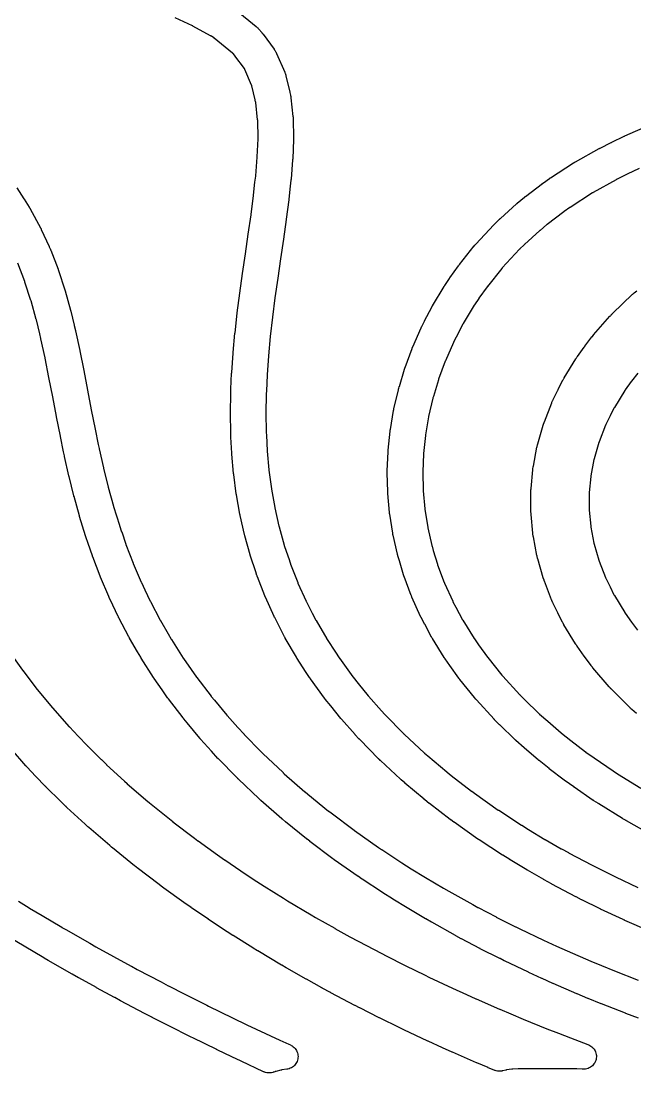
# Model space of a CAD drawing. Header units: metres. Extents: x -22.6 to 22.6, y 1.9 to 79.7.
# Drawn here: x -16.45 to -11.61, y 41.53 to 49.83 of the extents above; entities that cross this region are included whole.
import ezdxf

# ---------------------------------------------------------------- set-up
doc = ezdxf.new("R2010")
doc.units = ezdxf.units.M

msp = doc.modelspace()

# ---------------------------------------------------------------- linework, layer by layer
at = {"layer": 'MARKING'}
for points in [[(-14.7556, 49.91), (-14.5985, 49.7825), (-14.5968, 49.7811), (-14.5951, 49.7797), (-14.5934, 49.7782), (-14.5916, 49.7766), (-14.5884, 49.7736), (-14.5852, 49.7705), (-14.582, 49.7673), (-14.5804, 49.7655), (-14.5789, 49.7639), (-14.5774, 49.7622), (-14.5759, 49.7606), (-14.5527, 49.7337), (-14.5515, 49.7322), (-14.5503, 49.7307), (-14.5491, 49.7292), (-14.546, 49.7254), (-14.5448, 49.7238), (-14.5436, 49.7223), (-14.5425, 49.7208), (-14.456, 49.6034), (-14.4544, 49.6011), (-14.4528, 49.5988), (-14.4512, 49.5965), (-14.4495, 49.5939), (-14.4466, 49.5891), (-14.4438, 49.5843), (-14.4411, 49.5793), (-14.4398, 49.5766), (-14.4385, 49.5741), (-14.4374, 49.5716), (-14.4362, 49.569), (-14.3718, 49.4211), (-14.371, 49.4191), (-14.3702, 49.4171), (-14.3694, 49.4151), (-14.3685, 49.4129), (-14.367, 49.4088), (-14.3656, 49.4046), (-14.3644, 49.4005), (-14.3637, 49.3982), (-14.3631, 49.3961), (-14.3626, 49.394), (-14.362, 49.3918), (-14.3319, 49.2667), (-14.3318, 49.266), (-14.3316, 49.2654), (-14.3314, 49.2647), (-14.331, 49.2629), (-14.3309, 49.2622), (-14.3307, 49.2615), (-14.3306, 49.2608), (-14.3262, 49.2401), (-14.3257, 49.2377), (-14.3253, 49.2352), (-14.3248, 49.2327), (-14.3238, 49.2263), (-14.3235, 49.2239), (-14.3231, 49.2214), (-14.3228, 49.2189), (-14.3068, 49.0712), (-14.3066, 49.069), (-14.3064, 49.0668), (-14.3063, 49.0646), (-14.3059, 49.0589), (-14.3058, 49.0567), (-14.3057, 49.0545), (-14.3056, 49.0523), (-14.3027, 48.9031), (-14.3027, 48.9016), (-14.3027, 48.9001), (-14.3027, 48.8986), (-14.3027, 48.8946), (-14.3027, 48.8931), (-14.3028, 48.8916), (-14.3028, 48.8901), (-14.309, 48.7392), (-14.3091, 48.7382), (-14.3091, 48.7371), (-14.3092, 48.7361), (-14.3094, 48.7334), (-14.3094, 48.7323), (-14.3095, 48.7313), (-14.3096, 48.7302), (-14.3222, 48.5784), (-14.3223, 48.5775), (-14.3224, 48.5766), (-14.3225, 48.5758), (-14.3227, 48.5735), (-14.3228, 48.5726), (-14.3229, 48.5718), (-14.323, 48.5709), (-14.3286, 48.5237), (-14.3399, 48.4197), (-14.3399, 48.4191), (-14.34, 48.4186), (-14.34, 48.4181), (-14.3402, 48.4166), (-14.3403, 48.4161), (-14.3403, 48.4156), (-14.3404, 48.415), (-14.3605, 48.2616), (-14.3605, 48.2612), (-14.3606, 48.2602), (-14.3607, 48.2595), (-14.3826, 48.1053), (-14.3827, 48.1049), (-14.4054, 47.9497), (-14.4277, 47.796), (-14.4491, 47.6423), (-14.4492, 47.6418), (-14.4687, 47.4895), (-14.4688, 47.4888), (-14.486, 47.3373), (-14.4861, 47.3364), (-14.5003, 47.1854), (-14.5004, 47.1849), (-14.5004, 47.1843), (-14.5005, 47.1838), (-14.5112, 47.0342), (-14.5113, 47.0336), (-14.5113, 47.0329), (-14.5113, 47.0323), (-14.517, 46.909), (-14.5182, 46.8835), (-14.5182, 46.8828), (-14.5183, 46.8821), (-14.5183, 46.8814), (-14.5208, 46.7333), (-14.5208, 46.7324), (-14.5208, 46.7316), (-14.5208, 46.7308), (-14.5184, 46.5836), (-14.5183, 46.5827), (-14.5183, 46.5818), (-14.5183, 46.5808), (-14.5171, 46.559), (-14.5171, 46.5588), (-14.5106, 46.4341), (-14.5106, 46.4331), (-14.5105, 46.4321), (-14.5104, 46.4311), (-14.4972, 46.2851), (-14.4971, 46.284), (-14.4969, 46.283), (-14.4968, 46.282), (-14.4774, 46.1364), (-14.4773, 46.1353), (-14.4771, 46.1342), (-14.4769, 46.1331), (-14.451, 45.988), (-14.4508, 45.9869), (-14.4506, 45.9857), (-14.4503, 45.9846), (-14.4175, 45.8399), (-14.4172, 45.8387), (-14.4169, 45.8375), (-14.4166, 45.8363), (-14.3763, 45.692), (-14.3759, 45.6907), (-14.3756, 45.6895), (-14.3752, 45.6883), (-14.3351, 45.5687), (-14.335, 45.5684), (-14.3268, 45.5436), (-14.3264, 45.5423), (-14.326, 45.5411), (-14.3255, 45.5399), (-14.2694, 45.3957), (-14.2689, 45.3945), (-14.2684, 45.3933), (-14.2678, 45.392), (-14.2027, 45.2477), (-14.2021, 45.2465), (-14.2015, 45.2453), (-14.201, 45.2441), (-14.1544, 45.1539), (-14.1543, 45.1537), (-14.1263, 45.0992), (-14.1256, 45.098), (-14.125, 45.0969), (-14.1244, 45.0957), (-14.04, 44.9507), (-14.0393, 44.9496), (-14.0386, 44.9485), (-14.0379, 44.9474), (-13.9724, 44.8471), (-13.9428, 44.8019), (-13.9421, 44.8009), (-13.9414, 44.7998), (-13.9407, 44.7988), (-13.8342, 44.6526), (-13.8335, 44.6516), (-13.8328, 44.6507), (-13.832, 44.6498), (-13.7917, 44.5995), (-13.7138, 44.5033), (-13.713, 44.5024), (-13.7123, 44.5015), (-13.7115, 44.5006), (-13.6073, 44.3836), (-13.5804, 44.3537), (-13.5797, 44.3529), (-13.579, 44.3521), (-13.5782, 44.3513), (-13.4325, 44.2029), (-13.4318, 44.2022), (-13.4312, 44.2016), (-13.4305, 44.2009), (-13.4271, 44.1978), (-13.2705, 44.0525), (-13.2699, 44.0519), (-13.2692, 44.0513), (-13.2685, 44.0507), (-13.2426, 44.0283), (-13.2422, 44.028), (-13.0926, 43.9017), (-13.0919, 43.9012), (-13.0913, 43.9007), (-13.0907, 43.9002), (-13.0583, 43.8746), (-13.0578, 43.8742), (-12.8972, 43.7506), (-12.8966, 43.7501), (-12.896, 43.7497), (-12.8954, 43.7493), (-12.8739, 43.7337), (-12.8734, 43.7333), (-12.6863, 43.6015), (-12.6857, 43.6011), (-12.6842, 43.6), (-12.6837, 43.5997), (-12.6831, 43.5993), (-12.6826, 43.599), (-12.5019, 43.4818), (-12.5012, 43.4813), (-12.4483, 43.4482), (-12.4478, 43.4479), (-12.4474, 43.4476), (-12.4469, 43.4473), (-12.3173, 43.37), (-12.3166, 43.3695), (-12.1886, 43.296), (-12.1878, 43.2956), (-12.1324, 43.2651), (-12.1317, 43.2647), (-11.9453, 43.166), (-11.9446, 43.1656), (-11.903, 43.1444), (-11.9023, 43.1441), (-11.7603, 43.0744), (-11.7595, 43.074), (-11.5832, 42.9915)], [(-11.4978, 42.6489), (-11.6862, 42.7308), (-11.6868, 42.7311), (-11.688, 42.7316), (-11.6888, 42.732), (-11.6985, 42.7364), (-11.699, 42.7366), (-11.7, 42.7371), (-11.7006, 42.7373), (-11.8786, 42.8205), (-11.8793, 42.8209), (-11.8808, 42.8216), (-11.8818, 42.8221), (-12.0261, 42.8929), (-12.0266, 42.8932), (-12.0278, 42.8938), (-12.0286, 42.8941), (-12.0721, 42.9163), (-12.0727, 42.9166), (-12.0739, 42.9172), (-12.0748, 42.9177), (-12.2632, 43.0175), (-12.2638, 43.0178), (-12.2651, 43.0185), (-12.2659, 43.0189), (-12.3233, 43.0505), (-12.324, 43.0509), (-12.3254, 43.0517), (-12.3264, 43.0522), (-12.4565, 43.127), (-12.4571, 43.1273), (-12.4584, 43.1281), (-12.4593, 43.1286), (-12.5917, 43.2077), (-12.5922, 43.208), (-12.5927, 43.2082), (-12.5931, 43.2085), (-12.5943, 43.2092), (-12.5948, 43.2095), (-12.5952, 43.2098), (-12.5957, 43.2101), (-12.6503, 43.2443), (-12.6508, 43.2447), (-12.652, 43.2454), (-12.6528, 43.2459), (-12.8365, 43.3651), (-12.837, 43.3654), (-12.8375, 43.3657), (-12.8381, 43.3661), (-12.8394, 43.367), (-12.8399, 43.3673), (-12.8405, 43.3677), (-12.841, 43.3681), (-12.8443, 43.3703), (-12.8448, 43.3706), (-12.8457, 43.3713), (-12.8464, 43.3718), (-13.035, 43.5046), (-13.0354, 43.5049), (-13.0364, 43.5056), (-13.037, 43.5061), (-13.0613, 43.5237), (-13.0619, 43.5241), (-13.0625, 43.5246), (-13.0631, 43.525), (-13.0646, 43.5262), (-13.0652, 43.5266), (-13.0658, 43.527), (-13.0664, 43.5275), (-13.2289, 43.6526), (-13.2293, 43.6529), (-13.2301, 43.6536), (-13.2307, 43.654), (-13.2659, 43.6818), (-13.2666, 43.6823), (-13.2672, 43.6828), (-13.2678, 43.6833), (-13.2695, 43.6847), (-13.2701, 43.6852), (-13.2708, 43.6857), (-13.2714, 43.6863), (-13.423, 43.8142), (-13.4233, 43.8145), (-13.424, 43.8151), (-13.4245, 43.8155), (-13.4532, 43.8402), (-13.4539, 43.8408), (-13.4546, 43.8414), (-13.4553, 43.842), (-13.457, 43.8436), (-13.4577, 43.8442), (-13.4584, 43.8448), (-13.4591, 43.8455), (-13.6171, 43.992), (-13.6174, 43.9923), (-13.6179, 43.9928), (-13.6183, 43.9931), (-13.6245, 43.999), (-13.6252, 43.9997), (-13.6259, 44.0004), (-13.6266, 44.001), (-13.6284, 44.0028), (-13.6291, 44.0035), (-13.6298, 44.0042), (-13.6305, 44.0049), (-13.7802, 44.1574), (-13.7809, 44.1582), (-13.7817, 44.1589), (-13.7824, 44.1597), (-13.7843, 44.1618), (-13.7851, 44.1626), (-13.7858, 44.1634), (-13.7865, 44.1642), (-13.815, 44.1958), (-13.8154, 44.1962), (-13.9228, 44.3169), (-13.9236, 44.3178), (-13.9244, 44.3187), (-13.9251, 44.3196), (-13.9271, 44.3219), (-13.9279, 44.3228), (-13.9286, 44.3237), (-13.9293, 44.3246), (-14.009, 44.423), (-14.0092, 44.4233), (-14.0524, 44.4769), (-14.0531, 44.4779), (-14.0538, 44.4788), (-14.0546, 44.4797), (-14.0565, 44.4822), (-14.0572, 44.4832), (-14.0579, 44.4841), (-14.0586, 44.4851), (-14.1691, 44.6368), (-14.1698, 44.6378), (-14.1706, 44.6389), (-14.1713, 44.6399), (-14.1731, 44.6426), (-14.1738, 44.6436), (-14.1745, 44.6446), (-14.1752, 44.6457), (-14.2067, 44.6938), (-14.2743, 44.7972), (-14.275, 44.7983), (-14.2757, 44.7994), (-14.2764, 44.8005), (-14.2782, 44.8034), (-14.2789, 44.8045), (-14.2795, 44.8056), (-14.2802, 44.8068), (-14.3682, 44.9581), (-14.3689, 44.9592), (-14.3695, 44.9604), (-14.3702, 44.9615), (-14.3718, 44.9645), (-14.3724, 44.9656), (-14.373, 44.9668), (-14.3736, 44.9679), (-14.403, 45.0252), (-14.4514, 45.1189), (-14.452, 45.1201), (-14.4526, 45.1213), (-14.4532, 45.1225), (-14.4547, 45.1255), (-14.4553, 45.1267), (-14.4558, 45.1279), (-14.4564, 45.1291), (-14.5246, 45.2802), (-14.5251, 45.2814), (-14.5256, 45.2826), (-14.5261, 45.2839), (-14.5275, 45.287), (-14.528, 45.2882), (-14.5285, 45.2894), (-14.529, 45.2907), (-14.5878, 45.4417), (-14.5882, 45.4429), (-14.5887, 45.4442), (-14.5891, 45.4454), (-14.5903, 45.4486), (-14.5907, 45.4498), (-14.5911, 45.451), (-14.5916, 45.4523), (-14.6005, 45.4794), (-14.6418, 45.6028), (-14.6422, 45.604), (-14.6426, 45.6052), (-14.643, 45.6064), (-14.6439, 45.6096), (-14.6443, 45.6108), (-14.6447, 45.612), (-14.645, 45.6133), (-14.6872, 45.7644), (-14.6875, 45.7656), (-14.6878, 45.7667), (-14.6881, 45.7679), (-14.6889, 45.771), (-14.6892, 45.7722), (-14.6895, 45.7734), (-14.6898, 45.7746), (-14.7241, 45.9258), (-14.7244, 45.9269), (-14.7246, 45.9281), (-14.7248, 45.9292), (-14.7254, 45.9322), (-14.7257, 45.9333), (-14.7259, 45.9345), (-14.7261, 45.9356), (-14.7531, 46.087), (-14.7533, 46.0881), (-14.7535, 46.0892), (-14.7537, 46.0903), (-14.7541, 46.0931), (-14.7543, 46.0942), (-14.7544, 46.0953), (-14.7546, 46.0964), (-14.7747, 46.2479), (-14.7749, 46.2489), (-14.775, 46.25), (-14.7751, 46.251), (-14.7754, 46.2537), (-14.7755, 46.2547), (-14.7756, 46.2558), (-14.7757, 46.2568), (-14.7895, 46.4085), (-14.7896, 46.4095), (-14.7897, 46.4105), (-14.7898, 46.4114), (-14.79, 46.414), (-14.79, 46.4149), (-14.7901, 46.4159), (-14.7901, 46.4169), (-14.7967, 46.5439), (-14.798, 46.5685), (-14.7981, 46.5695), (-14.7981, 46.5704), (-14.7981, 46.5713), (-14.7982, 46.5737), (-14.7982, 46.5746), (-14.7983, 46.5756), (-14.7983, 46.5765), (-14.8008, 46.7286), (-14.8008, 46.7294), (-14.8008, 46.7302), (-14.8008, 46.731), (-14.8008, 46.7332), (-14.8008, 46.734), (-14.8008, 46.7348), (-14.8008, 46.7357), (-14.7982, 46.8881), (-14.7982, 46.8888), (-14.7982, 46.8895), (-14.7981, 46.8902), (-14.7981, 46.8921), (-14.7981, 46.8928), (-14.798, 46.8935), (-14.798, 46.8942), (-14.7968, 46.9217), (-14.791, 47.047), (-14.7909, 47.0477), (-14.7909, 47.0483), (-14.7909, 47.0489), (-14.7908, 47.0506), (-14.7907, 47.0512), (-14.7907, 47.0519), (-14.7906, 47.0525), (-14.7796, 47.2054), (-14.7796, 47.206), (-14.7795, 47.2066), (-14.7795, 47.2071), (-14.7794, 47.2086), (-14.7793, 47.2091), (-14.7793, 47.2097), (-14.7792, 47.2102), (-14.7648, 47.3633), (-14.7647, 47.364), (-14.7645, 47.3657), (-14.7644, 47.3668), (-14.747, 47.5208), (-14.7469, 47.5214), (-14.7467, 47.5227), (-14.7466, 47.5235), (-14.7268, 47.6777), (-14.7268, 47.6781), (-14.7267, 47.6791), (-14.7266, 47.6797), (-14.7052, 47.8338), (-14.7051, 47.8344), (-14.6825, 47.9898), (-14.6825, 47.9899), (-14.6599, 48.1441), (-14.6381, 48.2977), (-14.6381, 48.2982), (-14.6183, 48.4498), (-14.6182, 48.4503), (-14.6181, 48.4509), (-14.6181, 48.4514), (-14.607, 48.5532), (-14.607, 48.5536), (-14.6069, 48.5545), (-14.6068, 48.5551), (-14.6013, 48.6014), (-14.6012, 48.6023), (-14.6011, 48.6032), (-14.6011, 48.604), (-14.5889, 48.7505), (-14.5888, 48.7516), (-14.5887, 48.7526), (-14.5887, 48.7536), (-14.5828, 48.8973), (-14.5827, 48.8989), (-14.5827, 48.9004), (-14.5827, 48.9019), (-14.5855, 49.0406), (-14.5855, 49.0428), (-14.5857, 49.045), (-14.5859, 49.0472), (-14.6004, 49.1818), (-14.6008, 49.1842), (-14.6012, 49.1867), (-14.6016, 49.1892), (-14.6041, 49.2011), (-14.6043, 49.2018), (-14.6044, 49.2025), (-14.6046, 49.2031), (-14.6314, 49.3144), (-14.6318, 49.3158), (-14.6329, 49.3193), (-14.6335, 49.3206), (-14.6866, 49.4428), (-14.6874, 49.4445), (-14.6898, 49.4485), (-14.6908, 49.45), (-14.7648, 49.5504), (-14.7659, 49.552), (-14.7671, 49.5535), (-14.7683, 49.5549), (-14.7799, 49.5683), (-14.7809, 49.5694), (-14.7835, 49.572), (-14.7846, 49.5729), (-14.928, 49.6893), (-14.9295, 49.6904), (-14.931, 49.6915), (-14.9325, 49.6926), (-14.9501, 49.7049), (-14.9523, 49.7063), (-14.9546, 49.7077), (-14.9569, 49.7091), (-15.0968, 49.7856), (-15.0981, 49.7863), (-15.0994, 49.7869), (-15.1007, 49.7876), (-15.2363, 49.8518)], [(-11.5107, 43.4249), (-11.6723, 43.515), (-11.6729, 43.5153), (-11.6734, 43.5156), (-11.6739, 43.5159), (-11.6753, 43.5167), (-11.6758, 43.517), (-11.6764, 43.5173), (-11.6769, 43.5176), (-11.7013, 43.532), (-11.702, 43.5324), (-11.7035, 43.5333), (-11.7045, 43.5339), (-11.8928, 43.6499), (-11.8935, 43.6503), (-11.8949, 43.6512), (-11.8958, 43.6518), (-11.9304, 43.6741), (-11.9311, 43.6745), (-11.9317, 43.6749), (-11.9323, 43.6753), (-11.9339, 43.6764), (-11.9345, 43.6768), (-11.9352, 43.6772), (-11.9358, 43.6776), (-12.0877, 43.7817), (-12.0883, 43.7821), (-12.0896, 43.7831), (-12.0905, 43.7837), (-12.1589, 43.8324), (-12.1596, 43.8329), (-12.1603, 43.8334), (-12.161, 43.8339), (-12.1628, 43.8353), (-12.1635, 43.8358), (-12.1642, 43.8363), (-12.1649, 43.8368), (-12.2829, 43.9272), (-12.2834, 43.9276), (-12.2846, 43.9285), (-12.2854, 43.9291), (-12.3637, 43.9913), (-12.3645, 43.9919), (-12.3653, 43.9925), (-12.366, 43.9931), (-12.368, 43.9947), (-12.3688, 43.9954), (-12.3695, 43.996), (-12.3703, 43.9967), (-12.4782, 44.0893), (-12.4786, 44.0897), (-12.4796, 44.0906), (-12.4803, 44.0912), (-12.5475, 44.1507), (-12.5483, 44.1514), (-12.5491, 44.1522), (-12.55, 44.1529), (-12.5521, 44.1549), (-12.5529, 44.1556), (-12.5537, 44.1564), (-12.5545, 44.1571), (-12.6735, 44.2723), (-12.6739, 44.2726), (-12.6747, 44.2734), (-12.6752, 44.274), (-12.7122, 44.3107), (-12.7131, 44.3115), (-12.7139, 44.3124), (-12.7148, 44.3133), (-12.717, 44.3155), (-12.7178, 44.3164), (-12.7186, 44.3173), (-12.7194, 44.3182), (-12.8584, 44.4701), (-12.8593, 44.4711), (-12.8601, 44.4721), (-12.861, 44.473), (-12.8632, 44.4756), (-12.8641, 44.4766), (-12.8649, 44.4776), (-12.8657, 44.4786), (-12.8735, 44.488), (-12.8738, 44.4883), (-12.8743, 44.489), (-12.8746, 44.4894), (-12.989, 44.6311), (-12.9899, 44.6323), (-12.9908, 44.6334), (-12.9917, 44.6345), (-12.994, 44.6375), (-12.9948, 44.6386), (-12.9957, 44.6398), (-12.9965, 44.641), (-13.0682, 44.741), (-13.0686, 44.7416), (-13.1049, 44.7929), (-13.1057, 44.7941), (-13.1065, 44.7953), (-13.1074, 44.7966), (-13.1095, 44.7998), (-13.1103, 44.801), (-13.1111, 44.8022), (-13.1119, 44.8035), (-13.2055, 44.9543), (-13.2064, 44.9557), (-13.2072, 44.957), (-13.208, 44.9584), (-13.21, 44.9619), (-13.2108, 44.9633), (-13.2116, 44.9647), (-13.2123, 44.966), (-13.2671, 45.0681), (-13.2673, 45.0684), (-13.2931, 45.117), (-13.2939, 45.1184), (-13.2946, 45.1198), (-13.2953, 45.1213), (-13.2972, 45.125), (-13.2979, 45.1264), (-13.2986, 45.1279), (-13.2992, 45.1293), (-13.3673, 45.2796), (-13.368, 45.2811), (-13.3686, 45.2826), (-13.3693, 45.2842), (-13.3709, 45.2881), (-13.3715, 45.2897), (-13.3721, 45.2912), (-13.3727, 45.2927), (-13.429, 45.4428), (-13.4296, 45.4444), (-13.4302, 45.4459), (-13.4307, 45.4475), (-13.4321, 45.4517), (-13.4327, 45.4533), (-13.4332, 45.4549), (-13.4337, 45.4565), (-13.4671, 45.5679), (-13.4787, 45.6063), (-13.4792, 45.6079), (-13.4796, 45.6096), (-13.4801, 45.6112), (-13.4812, 45.6155), (-13.4816, 45.6171), (-13.482, 45.6188), (-13.4824, 45.6205), (-13.5165, 45.7702), (-13.5169, 45.7719), (-13.5172, 45.7735), (-13.5176, 45.7752), (-13.5184, 45.7794), (-13.5187, 45.7811), (-13.519, 45.7827), (-13.5193, 45.7844), (-13.5429, 45.9342), (-13.5432, 45.9358), (-13.5434, 45.9375), (-13.5436, 45.9391), (-13.5442, 45.9434), (-13.5444, 45.9451), (-13.5445, 45.9467), (-13.5447, 45.9484), (-13.5582, 46.0982), (-13.5584, 46.0998), (-13.5585, 46.1014), (-13.5586, 46.1031), (-13.5588, 46.1074), (-13.5589, 46.109), (-13.559, 46.1107), (-13.559, 46.1123), (-13.5626, 46.2621), (-13.5627, 46.2637), (-13.5627, 46.2654), (-13.5627, 46.267), (-13.5626, 46.2712), (-13.5626, 46.2729), (-13.5626, 46.2745), (-13.5625, 46.2761), (-13.5564, 46.426), (-13.5563, 46.4276), (-13.5562, 46.4292), (-13.5561, 46.4308), (-13.5558, 46.4349), (-13.5556, 46.4365), (-13.5555, 46.4381), (-13.5554, 46.4397), (-13.5395, 46.5897), (-13.5394, 46.5913), (-13.5392, 46.5928), (-13.539, 46.5944), (-13.5384, 46.5984), (-13.5382, 46.6), (-13.5379, 46.6015), (-13.5377, 46.6031), (-13.5122, 46.7532), (-13.512, 46.7547), (-13.5117, 46.7562), (-13.5114, 46.7578), (-13.5106, 46.7617), (-13.5103, 46.7632), (-13.5099, 46.7647), (-13.5096, 46.7662), (-13.4744, 46.9167), (-13.4741, 46.918), (-13.4737, 46.9194), (-13.4734, 46.9207), (-13.4725, 46.924), (-13.4722, 46.9253), (-13.4718, 46.9266), (-13.4714, 46.9279), (-13.4676, 46.9412), (-13.4675, 46.9415), (-13.4672, 46.9423), (-13.4671, 46.9429), (-13.4257, 47.0798), (-13.4253, 47.0812), (-13.4248, 47.0827), (-13.4244, 47.0841), (-13.4231, 47.0878), (-13.4226, 47.0892), (-13.4221, 47.0907), (-13.4216, 47.0921), (-13.3661, 47.2425), (-13.3656, 47.2439), (-13.3651, 47.2454), (-13.3645, 47.2468), (-13.363, 47.2505), (-13.3624, 47.2519), (-13.3618, 47.2533), (-13.3612, 47.2547), (-13.2949, 47.4056), (-13.2944, 47.4067), (-13.2939, 47.4078), (-13.2933, 47.409), (-13.292, 47.4119), (-13.2915, 47.413), (-13.2909, 47.4141), (-13.2904, 47.4152), (-13.2696, 47.4568), (-13.2692, 47.4575), (-13.2684, 47.4591), (-13.2679, 47.4602), (-13.2109, 47.5688), (-13.2102, 47.5701), (-13.2095, 47.5713), (-13.2088, 47.5726), (-13.207, 47.5759), (-13.2062, 47.5771), (-13.2055, 47.5784), (-13.2048, 47.5796), (-13.1139, 47.7309), (-13.1132, 47.732), (-13.1126, 47.733), (-13.1119, 47.734), (-13.1102, 47.7367), (-13.1096, 47.7377), (-13.1089, 47.7388), (-13.1082, 47.7398), (-13.0717, 47.7943), (-13.0713, 47.7949), (-13.0709, 47.7955), (-13.0705, 47.7961), (-13.0695, 47.7976), (-13.0691, 47.7981), (-13.0687, 47.7987), (-13.0683, 47.7993), (-13.0006, 47.8945), (-12.9997, 47.8957), (-12.9989, 47.8968), (-12.998, 47.8979), (-12.9958, 47.9009), (-12.9949, 47.902), (-12.9941, 47.9032), (-12.9932, 47.9043), (-12.8757, 48.0509), (-12.8752, 48.0516), (-12.8747, 48.0522), (-12.8742, 48.0529), (-12.8728, 48.0545), (-12.8723, 48.0551), (-12.8717, 48.0558), (-12.8712, 48.0564), (-12.8684, 48.0597), (-12.8677, 48.0605), (-12.867, 48.0613), (-12.8663, 48.0621), (-12.8645, 48.0641), (-12.8638, 48.0649), (-12.863, 48.0657), (-12.8623, 48.0665), (-12.7203, 48.2188), (-12.7195, 48.2196), (-12.7187, 48.2204), (-12.7179, 48.2213), (-12.7158, 48.2234), (-12.715, 48.2242), (-12.7142, 48.225), (-12.7133, 48.2259), (-12.6755, 48.2628), (-12.6748, 48.2635), (-12.6741, 48.2642), (-12.6733, 48.2649), (-12.6714, 48.2667), (-12.6707, 48.2674), (-12.6699, 48.2681), (-12.6692, 48.2688), (-12.5433, 48.3822), (-12.5426, 48.3829), (-12.5418, 48.3836), (-12.541, 48.3842), (-12.539, 48.386), (-12.5383, 48.3866), (-12.5375, 48.3873), (-12.5367, 48.3879), (-12.4781, 48.4366), (-12.4773, 48.4373), (-12.4764, 48.4379), (-12.4756, 48.4386), (-12.4734, 48.4404), (-12.4726, 48.441), (-12.4717, 48.4417), (-12.4708, 48.4424), (-12.3362, 48.5447), (-12.3355, 48.5452), (-12.3348, 48.5457), (-12.3341, 48.5462), (-12.3323, 48.5475), (-12.3316, 48.548), (-12.3309, 48.5485), (-12.3302, 48.549), (-12.2805, 48.5842), (-12.2796, 48.5848), (-12.2787, 48.5854), (-12.2778, 48.5861), (-12.2753, 48.5877), (-12.2744, 48.5883), (-12.2735, 48.5889), (-12.2725, 48.5895), (-12.0912, 48.7059), (-12.0907, 48.7063), (-12.0901, 48.7067), (-12.0895, 48.707), (-12.0879, 48.708), (-12.0873, 48.7084), (-12.0867, 48.7087), (-12.0861, 48.7091), (-12.0826, 48.7113), (-12.0819, 48.7117), (-12.0811, 48.7121), (-12.0804, 48.7125), (-12.0786, 48.7136), (-12.0779, 48.714), (-12.0772, 48.7144), (-12.0764, 48.7148), (-11.8898, 48.8192), (-11.8889, 48.8197), (-11.8879, 48.8202), (-11.887, 48.8207), (-11.8846, 48.822), (-11.8837, 48.8224), (-11.8827, 48.8229), (-11.8818, 48.8234), (-11.7937, 48.8679), (-11.7929, 48.8683), (-11.7913, 48.8691), (-11.7903, 48.8696), (-11.6928, 48.9165), (-11.692, 48.9168), (-11.6912, 48.9172), (-11.6904, 48.9176), (-11.6883, 48.9186), (-11.6875, 48.9189), (-11.6867, 48.9193), (-11.6859, 48.9196), (-11.4989, 49.0015)], [(-11.5737, 48.663), (-11.667, 48.6182), (-11.6679, 48.6178), (-11.7529, 48.5748), (-11.7539, 48.5743), (-11.7548, 48.5738), (-11.7557, 48.5733), (-11.9378, 48.4715), (-11.9385, 48.4711), (-11.9392, 48.4707), (-11.9397, 48.4704), (-11.9405, 48.4699), (-11.941, 48.4696), (-11.9416, 48.4692), (-12.1186, 48.3556), (-12.1196, 48.355), (-12.1205, 48.3544), (-12.1214, 48.3537), (-12.1666, 48.3218), (-12.1673, 48.3213), (-12.168, 48.3208), (-12.1687, 48.3203), (-12.2991, 48.2212), (-12.2999, 48.2206), (-12.3008, 48.2199), (-12.3016, 48.2192), (-12.3557, 48.1743), (-12.3564, 48.1737), (-12.3572, 48.173), (-12.358, 48.1723), (-12.4796, 48.0627), (-12.4803, 48.062), (-12.4811, 48.0613), (-12.4818, 48.0606), (-12.5153, 48.0279), (-12.5161, 48.0271), (-12.5169, 48.0262), (-12.5177, 48.0254), (-12.6556, 47.8776), (-12.6563, 47.8769), (-12.6567, 47.8764), (-12.6579, 47.875), (-12.6581, 47.8747), (-12.6586, 47.8741), (-12.7721, 47.7324), (-12.773, 47.7312), (-12.7739, 47.7301), (-12.7747, 47.729), (-12.839, 47.6386), (-12.8394, 47.638), (-12.8398, 47.6375), (-12.8402, 47.6369), (-12.8737, 47.5869), (-12.8743, 47.5858), (-12.875, 47.5848), (-12.8756, 47.5838), (-12.9627, 47.4389), (-12.9634, 47.4376), (-12.9641, 47.4364), (-12.9648, 47.4351), (-13.0189, 47.332), (-13.0194, 47.3311), (-13.0384, 47.2931), (-13.0389, 47.292), (-13.0394, 47.2909), (-13.0399, 47.2898), (-13.1032, 47.1459), (-13.1038, 47.1445), (-13.1044, 47.1431), (-13.1049, 47.1416), (-13.1575, 46.9991), (-13.158, 46.9977), (-13.1584, 46.9963), (-13.1589, 46.9949), (-13.1986, 46.8634), (-13.2016, 46.8531), (-13.2019, 46.8518), (-13.2023, 46.8506), (-13.2026, 46.8493), (-13.236, 46.7067), (-13.2363, 46.7051), (-13.2366, 46.7036), (-13.2369, 46.7021), (-13.2609, 46.5606), (-13.2611, 46.5591), (-13.2614, 46.5575), (-13.2615, 46.5559), (-13.2764, 46.4148), (-13.2766, 46.4132), (-13.2767, 46.4116), (-13.2768, 46.41), (-13.2826, 46.2692), (-13.2826, 46.2675), (-13.2826, 46.2659), (-13.2826, 46.2643), (-13.2792, 46.1237), (-13.2792, 46.122), (-13.2791, 46.1204), (-13.2789, 46.1187), (-13.2663, 45.9782), (-13.2661, 45.9766), (-13.2659, 45.9749), (-13.2656, 45.9733), (-13.2434, 45.8328), (-13.2431, 45.8311), (-13.2428, 45.8295), (-13.2425, 45.8278), (-13.2105, 45.6873), (-13.2101, 45.6856), (-13.2096, 45.684), (-13.2092, 45.6824), (-13.199, 45.6485), (-13.1669, 45.5415), (-13.1663, 45.5399), (-13.1658, 45.5384), (-13.1652, 45.5368), (-13.1122, 45.3955), (-13.1116, 45.3939), (-13.111, 45.3924), (-13.1103, 45.3909), (-13.046, 45.2489), (-13.0453, 45.2475), (-13.0446, 45.2461), (-13.0439, 45.2446), (-13.0206, 45.2009), (-12.9677, 45.1024), (-12.9669, 45.101), (-12.9662, 45.0996), (-12.9654, 45.0983), (-12.8762, 44.9547), (-12.8754, 44.9535), (-12.8746, 44.9522), (-12.8737, 44.951), (-12.8411, 44.9048), (-12.7713, 44.8073), (-12.7704, 44.8062), (-12.7695, 44.805), (-12.7687, 44.8039), (-12.6577, 44.6665), (-12.6518, 44.6593), (-12.651, 44.6583), (-12.6502, 44.6574), (-12.6493, 44.6564), (-12.5151, 44.5096), (-12.5143, 44.5088), (-12.5134, 44.5079), (-12.5126, 44.507), (-12.479, 44.4737), (-12.4785, 44.4732), (-12.362, 44.3605), (-12.3612, 44.3598), (-12.3604, 44.359), (-12.3596, 44.3583), (-12.2959, 44.3019), (-12.2954, 44.3014), (-12.1899, 44.2108), (-12.1892, 44.2102), (-12.1884, 44.2096), (-12.1876, 44.209), (-12.1128, 44.1497), (-12.1122, 44.1492), (-11.9965, 44.0606), (-11.9958, 44.0601), (-11.9951, 44.0595), (-11.9944, 44.059), (-11.9297, 44.0129), (-11.9289, 44.0123), (-11.7792, 43.9097), (-11.7786, 43.9093), (-11.778, 43.9089), (-11.7774, 43.9085), (-11.7462, 43.8885), (-11.7454, 43.888), (-11.5594, 43.7734)], [(-16.4871, 48.5084), (-16.4314, 48.4232), (-16.431, 48.4226), (-16.4301, 48.4213), (-16.4296, 48.4204), (-16.3889, 48.3558), (-16.3881, 48.3545), (-16.3873, 48.3531), (-16.3864, 48.3517), (-16.3844, 48.3482), (-16.3836, 48.3468), (-16.3828, 48.3454), (-16.382, 48.344), (-16.3002, 48.1936), (-16.2995, 48.1921), (-16.2987, 48.1906), (-16.298, 48.1892), (-16.296, 48.1853), (-16.2953, 48.1839), (-16.2946, 48.1824), (-16.2939, 48.1809), (-16.2322, 48.0469), (-16.2319, 48.0463), (-16.2313, 48.045), (-16.2309, 48.0441), (-16.2238, 48.028), (-16.2233, 48.0269), (-16.2228, 48.0258), (-16.2223, 48.0246), (-16.2211, 48.0217), (-16.2207, 48.0206), (-16.2202, 48.0195), (-16.2198, 48.0183), (-16.1617, 47.8671), (-16.1612, 47.8659), (-16.1608, 47.8647), (-16.1603, 47.8635), (-16.1592, 47.8603), (-16.1588, 47.8591), (-16.1584, 47.8579), (-16.1579, 47.8566), (-16.1086, 47.7053), (-16.1083, 47.7043), (-16.108, 47.7032), (-16.1077, 47.7022), (-16.1069, 47.6996), (-16.1066, 47.6986), (-16.1063, 47.6976), (-16.106, 47.6966), (-16.0634, 47.5445), (-16.0632, 47.5438), (-16.063, 47.543), (-16.0628, 47.5423), (-16.0623, 47.5403), (-16.0621, 47.5395), (-16.0619, 47.5388), (-16.0617, 47.538), (-16.0341, 47.4258), (-16.034, 47.4254), (-16.0337, 47.4245), (-16.0336, 47.4239), (-16.0242, 47.384), (-16.024, 47.3832), (-16.0236, 47.3815), (-16.0234, 47.3804), (-15.9902, 47.2264), (-15.99, 47.2258), (-15.9897, 47.2244), (-15.9896, 47.2235), (-15.9588, 47.0692), (-15.9587, 47.0689), (-15.9586, 47.0683), (-15.9585, 47.0678), (-15.9289, 46.9132), (-15.8995, 46.7594), (-15.8692, 46.6059), (-15.8691, 46.6053), (-15.8439, 46.486), (-15.8438, 46.4853), (-15.8371, 46.4527), (-15.8369, 46.4518), (-15.8032, 46.3008), (-15.803, 46.3003), (-15.8029, 46.2997), (-15.8028, 46.2992), (-15.7658, 46.1496), (-15.7657, 46.1489), (-15.7655, 46.1483), (-15.7653, 46.1476), (-15.7243, 45.9989), (-15.7241, 45.9982), (-15.7239, 45.9974), (-15.7236, 45.9967), (-15.6778, 45.8488), (-15.6776, 45.848), (-15.6773, 45.8471), (-15.677, 45.8463), (-15.6596, 45.7962), (-15.6595, 45.7959), (-15.6592, 45.7952), (-15.6591, 45.7948), (-15.6262, 45.6979), (-15.6258, 45.697), (-15.6255, 45.6961), (-15.6252, 45.6953), (-15.5691, 45.5484), (-15.5687, 45.5474), (-15.5683, 45.5465), (-15.5679, 45.5456), (-15.505, 45.399), (-15.5046, 45.398), (-15.5041, 45.3971), (-15.5037, 45.3961), (-15.4764, 45.3393), (-15.4763, 45.339), (-15.476, 45.3384), (-15.4758, 45.338), (-15.4338, 45.2488), (-15.4333, 45.2478), (-15.4329, 45.2468), (-15.4324, 45.2458), (-15.3555, 45.0996), (-15.355, 45.0986), (-15.3545, 45.0976), (-15.3539, 45.0966), (-15.2928, 44.992), (-15.2925, 44.9915), (-15.2683, 44.9494), (-15.2677, 44.9485), (-15.2672, 44.9476), (-15.2666, 44.9466), (-15.1733, 44.8), (-15.1727, 44.7991), (-15.1721, 44.7981), (-15.1714, 44.7972), (-15.1099, 44.7095), (-15.1097, 44.7092), (-15.0684, 44.6499), (-15.0678, 44.649), (-15.0671, 44.6481), (-15.0665, 44.6472), (-14.9539, 44.4998), (-14.9532, 44.499), (-14.9526, 44.4982), (-14.9519, 44.4974), (-14.9276, 44.4681), (-14.9275, 44.468), (-14.8292, 44.3495), (-14.8285, 44.3487), (-14.8278, 44.3479), (-14.8271, 44.3471), (-14.7422, 44.253), (-14.6933, 44.1989), (-14.6927, 44.1982), (-14.692, 44.1975), (-14.6913, 44.1968), (-14.5571, 44.0598), (-14.5457, 44.0481), (-14.545, 44.0475), (-14.5444, 44.0468), (-14.5437, 44.0462), (-14.3855, 43.8967), (-14.3849, 43.8961), (-14.3843, 43.8955), (-14.3837, 43.895), (-14.3757, 43.8879), (-14.2128, 43.7453), (-14.2122, 43.7448), (-14.2116, 43.7443), (-14.211, 43.7438), (-14.1907, 43.7271), (-14.026, 43.5937), (-14.0255, 43.5933), (-14.0249, 43.5928), (-14.0243, 43.5924), (-14.0056, 43.5781), (-13.8244, 43.4419), (-13.8239, 43.4415), (-13.8234, 43.4411), (-13.8228, 43.4407), (-13.8203, 43.4389), (-13.6319, 43.3069), (-13.6315, 43.3066), (-13.6078, 43.2904), (-13.6074, 43.2901), (-13.6069, 43.2898), (-13.6065, 43.2894), (-13.4466, 43.1849), (-13.4462, 43.1846), (-13.3732, 43.1381), (-13.3724, 43.1376), (-13.2613, 43.0696), (-13.2607, 43.0693), (-13.1196, 42.9855), (-13.1189, 42.9851), (-13.0756, 42.9603), (-13.0751, 42.96), (-12.8879, 42.8558), (-12.8874, 42.8555), (-12.8463, 42.8333), (-12.8458, 42.833), (-12.7022, 42.7578), (-12.7016, 42.7574), (-12.5487, 42.6802), (-12.5482, 42.68), (-12.516, 42.6642), (-12.5155, 42.6639), (-12.3288, 42.5749), (-12.3281, 42.5746), (-12.2261, 42.5278), (-12.1425, 42.4903), (-12.1418, 42.49), (-11.9552, 42.4094), (-11.9546, 42.4092), (-11.8721, 42.375), (-11.7687, 42.3328), (-11.768, 42.3325), (-11.5816, 42.2596)], [(-11.5777, 41.9593), (-11.6793, 41.9972), (-11.6799, 41.9974), (-11.6812, 41.9979), (-11.682, 41.9982), (-11.8704, 42.0719), (-11.871, 42.0721), (-11.8722, 42.0726), (-11.8731, 42.0729), (-11.9773, 42.1155), (-11.9778, 42.1157), (-12.0622, 42.1507), (-12.0628, 42.1509), (-12.064, 42.1514), (-12.0648, 42.1517), (-12.2532, 42.2331), (-12.2538, 42.2334), (-12.2549, 42.2339), (-12.2557, 42.2342), (-12.3402, 42.2721), (-12.3405, 42.2723), (-12.3411, 42.2726), (-12.3415, 42.2727), (-12.4451, 42.3202), (-12.4457, 42.3205), (-12.447, 42.3211), (-12.4478, 42.3214), (-12.6363, 42.4113), (-12.6368, 42.4116), (-12.6377, 42.412), (-12.6384, 42.4123), (-12.672, 42.4289), (-12.6724, 42.4291), (-12.6732, 42.4295), (-12.6738, 42.4298), (-12.8281, 42.5077), (-12.8287, 42.5079), (-12.8299, 42.5086), (-12.8307, 42.509), (-12.9761, 42.5852), (-12.9766, 42.5854), (-12.9776, 42.586), (-12.9783, 42.5863), (-13.0209, 42.6094), (-13.0214, 42.6096), (-13.0223, 42.6102), (-13.023, 42.6105), (-13.2116, 42.7155), (-13.212, 42.7157), (-13.2129, 42.7163), (-13.2135, 42.7166), (-13.2584, 42.7423), (-13.259, 42.7426), (-13.2602, 42.7433), (-13.261, 42.7438), (-13.404, 42.8287), (-13.4045, 42.829), (-13.4055, 42.8296), (-13.4061, 42.83), (-13.519, 42.899), (-13.5196, 42.8994), (-13.5211, 42.9003), (-13.522, 42.9009), (-13.597, 42.9487), (-13.5974, 42.9489), (-13.5983, 42.9495), (-13.5989, 42.9499), (-13.761, 43.056), (-13.7615, 43.0563), (-13.762, 43.0566), (-13.7624, 43.0569), (-13.7636, 43.0577), (-13.7641, 43.058), (-13.7645, 43.0583), (-13.765, 43.0586), (-13.7901, 43.0759), (-13.7905, 43.0761), (-13.7912, 43.0766), (-13.7917, 43.0769), (-13.9805, 43.2093), (-13.9807, 43.2094), (-13.9813, 43.2098), (-13.9817, 43.2101), (-13.9868, 43.2137), (-13.9873, 43.2141), (-13.9878, 43.2145), (-13.9883, 43.2148), (-13.9896, 43.2158), (-13.9902, 43.2162), (-13.9907, 43.2166), (-13.9912, 43.217), (-14.1734, 43.3539), (-14.1736, 43.3541), (-14.1742, 43.3545), (-14.1746, 43.3548), (-14.1959, 43.3711), (-14.1965, 43.3716), (-14.1971, 43.372), (-14.1976, 43.3724), (-14.1991, 43.3736), (-14.1996, 43.374), (-14.2002, 43.3745), (-14.2008, 43.3749), (-14.3663, 43.5091), (-14.3668, 43.5095), (-14.3903, 43.5288), (-14.3909, 43.5293), (-14.3915, 43.5298), (-14.3922, 43.5303), (-14.3937, 43.5316), (-14.3943, 43.5321), (-14.3949, 43.5326), (-14.3955, 43.5332), (-14.5596, 43.6768), (-14.56, 43.6771), (-14.5708, 43.6867), (-14.5715, 43.6873), (-14.5721, 43.6878), (-14.5727, 43.6884), (-14.5743, 43.6899), (-14.5749, 43.6904), (-14.5755, 43.691), (-14.5762, 43.6916), (-14.7379, 43.8445), (-14.7386, 43.8451), (-14.7392, 43.8457), (-14.7399, 43.8464), (-14.7416, 43.848), (-14.7422, 43.8487), (-14.7429, 43.8493), (-14.7435, 43.85), (-14.7566, 43.8632), (-14.7567, 43.8634), (-14.8933, 44.0029), (-14.894, 44.0036), (-14.8947, 44.0043), (-14.8954, 44.005), (-14.8972, 44.0069), (-14.8978, 44.0077), (-14.8985, 44.0084), (-14.8992, 44.0091), (-14.9499, 44.0652), (-15.0369, 44.1616), (-15.0376, 44.1624), (-15.0383, 44.1632), (-15.039, 44.164), (-15.0408, 44.166), (-15.0415, 44.1669), (-15.0422, 44.1677), (-15.0429, 44.1685), (-15.1428, 44.289), (-15.1691, 44.3206), (-15.1697, 44.3214), (-15.1704, 44.3222), (-15.171, 44.323), (-15.1727, 44.3251), (-15.1734, 44.3259), (-15.174, 44.3268), (-15.1746, 44.3276), (-15.2909, 44.4797), (-15.2915, 44.4806), (-15.2922, 44.4815), (-15.2928, 44.4824), (-15.2945, 44.4847), (-15.2952, 44.4856), (-15.2958, 44.4865), (-15.2965, 44.4874), (-15.3388, 44.5483), (-15.4024, 44.6389), (-15.4031, 44.6399), (-15.4037, 44.6408), (-15.4044, 44.6417), (-15.406, 44.6442), (-15.4066, 44.6451), (-15.4072, 44.6461), (-15.4078, 44.647), (-15.5045, 44.7989), (-15.5051, 44.7999), (-15.5056, 44.8008), (-15.5062, 44.8017), (-15.5077, 44.8042), (-15.5083, 44.8051), (-15.5088, 44.8061), (-15.5094, 44.807), (-15.5342, 44.8501), (-15.5973, 44.9581), (-15.5978, 44.9591), (-15.5984, 44.9601), (-15.599, 44.9611), (-15.6004, 44.9636), (-15.6009, 44.9646), (-15.6014, 44.9656), (-15.602, 44.9666), (-15.6817, 45.1184), (-15.6822, 45.1193), (-15.6827, 45.1203), (-15.6832, 45.1213), (-15.6844, 45.1238), (-15.6849, 45.1248), (-15.6854, 45.1258), (-15.6858, 45.1268), (-15.7286, 45.2177), (-15.7574, 45.2777), (-15.7579, 45.2786), (-15.7583, 45.2795), (-15.7587, 45.2805), (-15.7599, 45.283), (-15.7603, 45.2839), (-15.7607, 45.2849), (-15.7611, 45.2858), (-15.8263, 45.4377), (-15.8267, 45.4387), (-15.8271, 45.4396), (-15.8275, 45.4405), (-15.8285, 45.443), (-15.8289, 45.4439), (-15.8292, 45.4448), (-15.8296, 45.4458), (-15.8877, 45.5978), (-15.888, 45.5986), (-15.8883, 45.5995), (-15.8887, 45.6004), (-15.8895, 45.6027), (-15.8898, 45.6036), (-15.8901, 45.6045), (-15.8904, 45.6054), (-15.9238, 45.7035), (-15.9422, 45.7564), (-15.9425, 45.7573), (-15.9428, 45.7581), (-15.9431, 45.7589), (-15.9438, 45.7611), (-15.9441, 45.7619), (-15.9443, 45.7628), (-15.9446, 45.7636), (-15.9918, 45.916), (-15.992, 45.9167), (-15.9922, 45.9175), (-15.9924, 45.9182), (-15.993, 45.9201), (-15.9932, 45.9209), (-15.9934, 45.9216), (-15.9936, 45.9224), (-16.0357, 46.075), (-16.0359, 46.0757), (-16.0361, 46.0763), (-16.0363, 46.077), (-16.0367, 46.0786), (-16.0369, 46.0793), (-16.037, 46.0799), (-16.0372, 46.0806), (-16.075, 46.2335), (-16.0751, 46.2341), (-16.0752, 46.2346), (-16.0754, 46.2351), (-16.0757, 46.2366), (-16.0758, 46.2371), (-16.076, 46.2376), (-16.0761, 46.2382), (-16.1103, 46.3912), (-16.1105, 46.392), (-16.1108, 46.3937), (-16.1111, 46.3948), (-16.1177, 46.4274), (-16.1431, 46.5479), (-16.1432, 46.5484), (-16.1435, 46.5495), (-16.1436, 46.5503), (-16.174, 46.7043), (-16.1742, 46.705), (-16.2039, 46.8604), (-16.2333, 47.0139), (-16.2638, 47.1671), (-16.264, 47.1679), (-16.2966, 47.3193), (-16.2968, 47.3202), (-16.3059, 47.3585), (-16.306, 47.359), (-16.3331, 47.4689), (-16.3333, 47.4697), (-16.3335, 47.4704), (-16.3337, 47.4712), (-16.3748, 47.6183), (-16.3751, 47.6193), (-16.3754, 47.6203), (-16.3758, 47.6213), (-16.423, 47.7664), (-16.4235, 47.7676), (-16.4239, 47.7689), (-16.4243, 47.7701), (-16.4799, 47.9147)], [(-11.5956, 44.3616), (-11.6309, 44.3931), (-11.6319, 44.394), (-11.6329, 44.3949), (-11.634, 44.3959), (-11.6403, 44.4018), (-11.6413, 44.4028), (-11.6423, 44.4038), (-11.6433, 44.4048), (-11.7929, 44.5541), (-11.7934, 44.5547), (-11.7959, 44.5572), (-11.7965, 44.5578), (-11.798, 44.5594), (-11.7991, 44.5606), (-11.8002, 44.5617), (-11.8012, 44.5628), (-11.8076, 44.5699), (-11.8086, 44.571), (-11.8096, 44.5722), (-11.8106, 44.5733), (-11.9393, 44.7243), (-11.9404, 44.7256), (-11.9415, 44.727), (-11.9426, 44.7283), (-11.9494, 44.7368), (-11.9505, 44.7382), (-11.9515, 44.7396), (-11.9526, 44.741), (-12.0047, 44.8117), (-12.0051, 44.8122), (-12.0067, 44.8143), (-12.0071, 44.815), (-12.0637, 44.894), (-12.0648, 44.8956), (-12.0658, 44.8971), (-12.0669, 44.8987), (-12.0733, 44.9084), (-12.0743, 44.91), (-12.0753, 44.9115), (-12.0763, 44.9131), (-12.1673, 45.0628), (-12.1684, 45.0646), (-12.1694, 45.0663), (-12.1704, 45.0681), (-12.1765, 45.0791), (-12.1774, 45.0809), (-12.1784, 45.0827), (-12.1793, 45.0845), (-12.2146, 45.1549), (-12.2148, 45.1553), (-12.2155, 45.1568), (-12.2158, 45.1572), (-12.2541, 45.2356), (-12.255, 45.2375), (-12.2559, 45.2394), (-12.2568, 45.2413), (-12.2621, 45.2534), (-12.2629, 45.2554), (-12.2637, 45.2573), (-12.2645, 45.2593), (-12.3223, 45.4079), (-12.3231, 45.41), (-12.3238, 45.4121), (-12.3246, 45.4142), (-12.329, 45.4272), (-12.3297, 45.4294), (-12.3303, 45.4315), (-12.331, 45.4336), (-12.3739, 45.5818), (-12.3745, 45.584), (-12.3751, 45.5862), (-12.3756, 45.5885), (-12.379, 45.6024), (-12.3795, 45.6046), (-12.38, 45.6068), (-12.3804, 45.6091), (-12.4088, 45.757), (-12.4092, 45.7593), (-12.4096, 45.7616), (-12.41, 45.7639), (-12.412, 45.7784), (-12.4123, 45.7807), (-12.4126, 45.7831), (-12.4129, 45.7854), (-12.427, 45.9328), (-12.4272, 45.9351), (-12.4273, 45.9375), (-12.4275, 45.9398), (-12.4282, 45.9549), (-12.4283, 45.9573), (-12.4283, 45.9597), (-12.4284, 45.9621), (-12.4284, 46.1098), (-12.4283, 46.1121), (-12.4283, 46.1144), (-12.4282, 46.1167), (-12.4276, 46.1307), (-12.4274, 46.1332), (-12.4272, 46.1357), (-12.427, 46.1381), (-12.4129, 46.2863), (-12.4126, 46.2886), (-12.4123, 46.291), (-12.412, 46.2933), (-12.41, 46.3078), (-12.4096, 46.3101), (-12.4092, 46.3124), (-12.4088, 46.3147), (-12.3804, 46.4626), (-12.38, 46.4648), (-12.3795, 46.4671), (-12.379, 46.4694), (-12.3756, 46.4833), (-12.375, 46.4855), (-12.3745, 46.4877), (-12.3738, 46.49), (-12.3309, 46.6381), (-12.3303, 46.6403), (-12.3296, 46.6424), (-12.3289, 46.6445), (-12.3244, 46.6577), (-12.3237, 46.6598), (-12.3229, 46.6619), (-12.3221, 46.664), (-12.2642, 46.8128), (-12.2634, 46.8147), (-12.2626, 46.8166), (-12.2618, 46.8184), (-12.2567, 46.8301), (-12.2559, 46.8319), (-12.255, 46.8338), (-12.2541, 46.8357), (-12.2163, 46.9132), (-12.2159, 46.9139), (-12.2144, 46.9169), (-12.214, 46.9179), (-12.1777, 46.9888), (-12.1768, 46.9906), (-12.1759, 46.9923), (-12.1749, 46.994), (-12.1689, 47.0047), (-12.1679, 47.0064), (-12.1669, 47.0081), (-12.1659, 47.0098), (-12.0737, 47.1597), (-12.0728, 47.1612), (-12.0718, 47.1628), (-12.0708, 47.1643), (-12.0645, 47.1738), (-12.0634, 47.1753), (-12.0624, 47.1768), (-12.0613, 47.1783), (-12.0072, 47.2533), (-12.0068, 47.2539), (-12.0064, 47.2544), (-12.006, 47.2549), (-12.0036, 47.2582), (-12.0032, 47.2587), (-12.0028, 47.2592), (-12.0025, 47.2597), (-11.9462, 47.3335), (-11.9452, 47.3349), (-11.9441, 47.3363), (-11.943, 47.3376), (-11.9362, 47.3459), (-11.9351, 47.3472), (-11.934, 47.3485), (-11.9329, 47.3499), (-11.8046, 47.4961), (-11.8041, 47.4967), (-11.8036, 47.4972), (-11.8031, 47.4978), (-11.8, 47.5012), (-11.7995, 47.5017), (-11.799, 47.5023), (-11.7985, 47.5028), (-11.7954, 47.5061), (-11.7945, 47.5072), (-11.7935, 47.5082), (-11.7925, 47.5092), (-11.7863, 47.5155), (-11.7853, 47.5165), (-11.7843, 47.5175), (-11.7833, 47.5184), (-11.6249, 47.6704), (-11.6239, 47.6712), (-11.623, 47.6721), (-11.622, 47.673), (-11.6161, 47.6784), (-11.6152, 47.6792), (-11.6142, 47.6801), (-11.6132, 47.6809), (-11.5932, 47.6982)], [(-11.5851, 47.0485), (-11.6347, 46.9834), (-11.6351, 46.9829), (-11.6355, 46.9823), (-11.6359, 46.9818), (-11.6833, 46.916), (-11.6843, 46.9145), (-11.6854, 46.913), (-11.6864, 46.9115), (-11.7694, 46.7766), (-11.7704, 46.7748), (-11.7713, 46.7731), (-11.7723, 46.7714), (-11.8031, 46.7111), (-11.8035, 46.7103), (-11.8365, 46.6425), (-11.8374, 46.6406), (-11.8382, 46.6388), (-11.839, 46.6369), (-11.8898, 46.5066), (-11.8906, 46.5045), (-11.8913, 46.5023), (-11.892, 46.5002), (-11.929, 46.3722), (-11.9296, 46.37), (-11.9302, 46.3677), (-11.9307, 46.3655), (-11.955, 46.2387), (-11.9554, 46.2364), (-11.9557, 46.2341), (-11.956, 46.2317), (-11.968, 46.1062), (-11.9682, 46.1038), (-11.9683, 46.1015), (-11.9683, 46.0991), (-11.9684, 45.973), (-11.9683, 45.9706), (-11.9682, 45.9682), (-11.968, 45.9659), (-11.956, 45.84), (-11.9557, 45.8376), (-11.9554, 45.8353), (-11.955, 45.833), (-11.9307, 45.7062), (-11.9302, 45.704), (-11.9296, 45.7017), (-11.9291, 45.6995), (-11.892, 45.5713), (-11.8913, 45.5692), (-11.8906, 45.5671), (-11.8898, 45.565), (-11.8393, 45.435), (-11.8385, 45.4331), (-11.8376, 45.4311), (-11.8368, 45.4292), (-11.8035, 45.3614), (-11.7723, 45.2991), (-11.7714, 45.2973), (-11.7704, 45.2955), (-11.7694, 45.2938), (-11.6877, 45.1594), (-11.6867, 45.1579), (-11.6857, 45.1563), (-11.6846, 45.1547), (-11.6344, 45.0846), (-11.634, 45.084), (-11.5872, 45.0206)], [(-16.5471, 44.8516), (-16.4429, 44.7043), (-16.4423, 44.7035), (-16.4416, 44.7026), (-16.441, 44.7017), (-16.3666, 44.6058), (-16.3664, 44.6055), (-16.3654, 44.6043), (-16.3651, 44.6039), (-16.3284, 44.5557), (-16.3278, 44.5549), (-16.3271, 44.5541), (-16.3265, 44.5533), (-16.2059, 44.4078), (-16.2053, 44.4071), (-16.2047, 44.4063), (-16.2041, 44.4056), (-16.1878, 44.3874), (-16.1876, 44.3872), (-16.1868, 44.3863), (-16.1866, 44.3861), (-16.0741, 44.2587), (-16.0734, 44.2579), (-16.0728, 44.2572), (-16.0721, 44.2565), (-16.0038, 44.1851), (-16.0037, 44.185), (-16.0031, 44.1843), (-16.0029, 44.1842), (-15.9322, 44.1095), (-15.9316, 44.1089), (-15.9309, 44.1082), (-15.9302, 44.1075), (-15.8201, 43.9998), (-15.8199, 43.9996), (-15.7799, 43.9601), (-15.7792, 43.9595), (-15.7786, 43.9589), (-15.7779, 43.9583), (-15.6363, 43.8284), (-15.6362, 43.8283), (-15.6167, 43.8104), (-15.6161, 43.8099), (-15.6155, 43.8093), (-15.6149, 43.8088), (-15.4525, 43.6691), (-15.4424, 43.6604), (-15.4418, 43.6599), (-15.4413, 43.6595), (-15.4407, 43.659), (-15.2691, 43.5203), (-15.2565, 43.5101), (-15.2559, 43.5097), (-15.2554, 43.5092), (-15.2548, 43.5088), (-15.0856, 43.3801), (-15.0582, 43.3594), (-15.0577, 43.359), (-15.0572, 43.3587), (-15.0567, 43.3583), (-14.902, 43.2474), (-14.847, 43.2084), (-14.8466, 43.2081), (-14.8461, 43.2078), (-14.8457, 43.2075), (-14.7183, 43.1213), (-14.6222, 43.0572), (-14.6214, 43.0567), (-14.5344, 43.0011), (-14.3825, 42.9056), (-14.3818, 42.9051), (-14.3499, 42.8858), (-14.1621, 42.7738), (-14.1287, 42.7542), (-14.1281, 42.7539), (-13.9774, 42.6683), (-13.9769, 42.668), (-13.858, 42.6021), (-13.8575, 42.6018), (-13.7931, 42.5671), (-13.6056, 42.4683), (-13.5712, 42.4505), (-13.4203, 42.3744), (-13.4198, 42.3741), (-13.2639, 42.2979), (-13.2351, 42.2841), (-13.0479, 42.196), (-13.0473, 42.1958), (-12.9371, 42.1456), (-12.8621, 42.112), (-12.8617, 42.1118), (-12.6754, 42.0305), (-12.6749, 42.0303), (-12.5872, 41.9932), (-12.4894, 41.9522), (-12.4889, 41.952), (-12.3028, 41.8766), (-12.3023, 41.8764), (-12.211, 41.8407), (-12.1165, 41.8038), (-12.1159, 41.8036), (-11.9776, 41.7515), (-11.973, 41.7497), (-11.9713, 41.7489), (-11.9625, 41.7445), (-11.954, 41.7393), (-11.9462, 41.7332), (-11.939, 41.7264), (-11.9325, 41.7189), (-11.9267, 41.7108), (-11.9218, 41.7021), (-11.9178, 41.6931), (-11.9147, 41.6836), (-11.9126, 41.6739), (-11.9114, 41.6641), (-11.9112, 41.6542), (-11.912, 41.6443), (-11.9138, 41.6345), (-11.9165, 41.625), (-11.9202, 41.6157), (-11.9248, 41.6069), (-11.9302, 41.5986), (-11.9364, 41.5909), (-11.9433, 41.5838), (-11.9509, 41.5774), (-11.9591, 41.5718), (-11.9679, 41.5671), (-11.977, 41.5632), (-11.9865, 41.5603), (-11.9962, 41.5583), (-12.0061, 41.5573), (-12.016, 41.5573), (-12.0186, 41.5575), (-12.0211, 41.5576), (-12.0233, 41.5578), (-12.0668, 41.5599), (-12.068, 41.56), (-12.0692, 41.56), (-12.0704, 41.56), (-12.5245, 41.56), (-12.5257, 41.56), (-12.527, 41.56), (-12.5282, 41.5599), (-12.5717, 41.5578), (-12.5741, 41.5576), (-12.5766, 41.5574), (-12.579, 41.5571), (-12.6203, 41.5509), (-12.6227, 41.5505), (-12.6251, 41.55), (-12.6275, 41.5495), (-12.65, 41.5439), (-12.6544, 41.5429), (-12.6567, 41.5424), (-12.6657, 41.541), (-12.6749, 41.5404), (-12.6841, 41.5407), (-12.6932, 41.5418), (-12.7022, 41.5438), (-12.7109, 41.5465), (-12.713, 41.5473), (-12.7173, 41.549), (-12.7648, 41.5689), (-12.7651, 41.569), (-12.8547, 41.6069), (-12.8552, 41.6071), (-12.8571, 41.6079), (-12.8577, 41.6082), (-13.0463, 41.6904), (-13.0468, 41.6906), (-13.0485, 41.6914), (-13.049, 41.6916), (-13.1254, 41.7259), (-13.1256, 41.726), (-13.1264, 41.7264), (-13.1267, 41.7265), (-13.2387, 41.7775), (-13.2392, 41.7777), (-13.2412, 41.7786), (-13.2418, 41.7789), (-13.4306, 41.8677), (-13.4309, 41.8678), (-13.4322, 41.8684), (-13.4326, 41.8686), (-13.4627, 41.8831), (-13.463, 41.8832), (-13.4642, 41.8838), (-13.4645, 41.8839), (-13.6227, 41.9613), (-13.6232, 41.9615), (-13.6252, 41.9625), (-13.6259, 41.9628), (-13.7782, 42.0398), (-13.7786, 42.04), (-13.7801, 42.0407), (-13.7805, 42.0409), (-13.8165, 42.0595), (-13.8168, 42.0597), (-13.8181, 42.0604), (-13.8185, 42.0606), (-14.0072, 42.16), (-14.0076, 42.1602), (-14.0091, 42.161), (-14.0095, 42.1612), (-14.0764, 42.1972), (-14.0769, 42.1975), (-14.0788, 42.1985), (-14.0793, 42.1988), (-14.2006, 42.266), (-14.201, 42.2663), (-14.2026, 42.2672), (-14.2031, 42.2675), (-14.3562, 42.3544), (-14.3567, 42.3547), (-14.359, 42.356), (-14.3597, 42.3564), (-14.3948, 42.377), (-14.3951, 42.3772), (-14.3962, 42.3778), (-14.3965, 42.378), (-14.5854, 42.4907), (-14.5856, 42.4908), (-14.5866, 42.4914), (-14.5869, 42.4916), (-14.621, 42.5122), (-14.6217, 42.5126), (-14.6243, 42.5142), (-14.6251, 42.5147), (-14.779, 42.6115), (-14.7793, 42.6117), (-14.7804, 42.6124), (-14.7808, 42.6126), (-14.8703, 42.6699), (-14.8711, 42.6703), (-14.874, 42.6723), (-14.8749, 42.6729), (-14.9734, 42.7386), (-14.9737, 42.7387), (-14.9746, 42.7394), (-14.9749, 42.7396), (-15.1055, 42.8279), (-15.106, 42.8282), (-15.1064, 42.8285), (-15.1069, 42.8288), (-15.1097, 42.8308), (-15.1102, 42.8311), (-15.1106, 42.8314), (-15.1111, 42.8318), (-15.168, 42.8721), (-15.1682, 42.8723), (-15.1689, 42.8728), (-15.1691, 42.8729), (-15.327, 42.9861), (-15.3275, 42.9865), (-15.328, 42.9868), (-15.3285, 42.9872), (-15.3317, 42.9895), (-15.3322, 42.9899), (-15.3327, 42.9902), (-15.3332, 42.9906), (-15.3626, 43.0129), (-15.3629, 43.0131), (-15.5358, 43.1446), (-15.5364, 43.145), (-15.5369, 43.1455), (-15.5375, 43.1459), (-15.5409, 43.1485), (-15.5414, 43.149), (-15.5419, 43.1494), (-15.5425, 43.1498), (-15.5575, 43.1619), (-15.5576, 43.162), (-15.7326, 43.3034), (-15.7332, 43.3039), (-15.7338, 43.3044), (-15.7343, 43.3049), (-15.738, 43.3079), (-15.7385, 43.3084), (-15.7391, 43.3089), (-15.7397, 43.3094), (-15.7525, 43.3203), (-15.9178, 43.4626), (-15.9184, 43.4631), (-15.919, 43.4637), (-15.9196, 43.4642), (-15.9235, 43.4676), (-15.9241, 43.4682), (-15.9247, 43.4687), (-15.9253, 43.4693), (-15.9471, 43.4893), (-16.0918, 43.622), (-16.0925, 43.6226), (-16.0931, 43.6232), (-16.0938, 43.6239), (-16.0978, 43.6276), (-16.0984, 43.6283), (-16.099, 43.6289), (-16.0997, 43.6295), (-16.1416, 43.6708), (-16.2551, 43.7818), (-16.2557, 43.7825), (-16.2564, 43.7831), (-16.2571, 43.7838), (-16.2612, 43.788), (-16.2618, 43.7886), (-16.2625, 43.7893), (-16.2631, 43.79), (-16.3361, 43.867), (-16.4077, 43.9418), (-16.4083, 43.9426), (-16.409, 43.9433), (-16.4097, 43.944), (-16.4139, 43.9485), (-16.4145, 43.9493), (-16.4152, 43.95), (-16.4159, 43.9508), (-16.5305, 44.0806)], [(-16.474, 42.8821), (-16.3895, 42.8293), (-16.389, 42.8291), (-16.3886, 42.8288), (-16.3882, 42.8285), (-16.2875, 42.7685), (-16.1321, 42.6761), (-16.1313, 42.6757), (-16.1006, 42.6582), (-16.1005, 42.6581), (-15.9113, 42.5498), (-15.8634, 42.5224), (-15.8628, 42.522), (-15.7247, 42.446), (-15.5834, 42.3689), (-15.5828, 42.3686), (-15.5373, 42.3446), (-15.3485, 42.2452), (-15.2912, 42.2152), (-15.2908, 42.2149), (-15.1618, 42.1492), (-14.987, 42.0617), (-14.9736, 42.0551), (-14.7856, 41.9631), (-14.6705, 41.9078), (-14.5979, 41.8736), (-14.4094, 41.7858), (-14.3402, 41.754), (-14.3276, 41.7482), (-14.3232, 41.7461), (-14.3213, 41.7451), (-14.3127, 41.7401), (-14.3047, 41.7344), (-14.2973, 41.7279), (-14.2906, 41.7206), (-14.2846, 41.7128), (-14.2794, 41.7044), (-14.2751, 41.6955), (-14.2717, 41.6862), (-14.2692, 41.6767), (-14.2676, 41.6669), (-14.2671, 41.6571), (-14.2675, 41.6472), (-14.2688, 41.6374), (-14.2712, 41.6278), (-14.2744, 41.6185), (-14.2786, 41.6096), (-14.2836, 41.6011), (-14.2895, 41.5931), (-14.2961, 41.5858), (-14.3034, 41.5791), (-14.3113, 41.5732), (-14.3197, 41.5681), (-14.3287, 41.5639), (-14.3379, 41.5605), (-14.3475, 41.5581), (-14.3496, 41.5577), (-14.3545, 41.5569), (-14.3944, 41.5509), (-14.3968, 41.5505), (-14.3992, 41.55), (-14.4016, 41.5495), (-14.4421, 41.5394), (-14.4444, 41.5387), (-14.4468, 41.538), (-14.4491, 41.5372), (-14.459, 41.5337), (-14.4636, 41.5322), (-14.4659, 41.5315), (-14.4753, 41.5291), (-14.485, 41.5277), (-14.4947, 41.5272), (-14.5044, 41.5276), (-14.5141, 41.529), (-14.5235, 41.5313), (-14.5327, 41.5346), (-14.5349, 41.5355), (-14.5394, 41.5374), (-14.7156, 41.6195), (-14.716, 41.6197), (-14.7892, 41.6542), (-14.7898, 41.6545), (-14.9063, 41.7105), (-14.9066, 41.7106), (-14.9072, 41.7109), (-14.9076, 41.7111), (-15.0967, 41.8037), (-15.1095, 41.8099), (-15.1098, 41.8101), (-15.1106, 41.8104), (-15.111, 41.8107), (-15.2863, 41.8984), (-15.2869, 41.8988), (-15.4182, 41.9656), (-15.4186, 41.9658), (-15.4194, 41.9663), (-15.42, 41.9666), (-15.4781, 41.9969), (-15.4783, 41.9971), (-15.6677, 42.0968), (-15.7139, 42.1212), (-15.7144, 42.1215), (-15.7154, 42.122), (-15.7161, 42.1224), (-15.8582, 42.1999), (-15.8586, 42.2001), (-15.9983, 42.277), (-15.9989, 42.2773), (-16.0001, 42.278), (-16.0009, 42.2785), (-16.0501, 42.3066), (-16.2392, 42.4148), (-16.2705, 42.4327), (-16.2711, 42.4331), (-16.2726, 42.4339), (-16.2735, 42.4344), (-16.4304, 42.5277), (-16.4305, 42.5278), (-16.5328, 42.5888)]]:
    msp.add_lwpolyline(points, dxfattribs=at)

doc.saveas('drawing.dxf')
